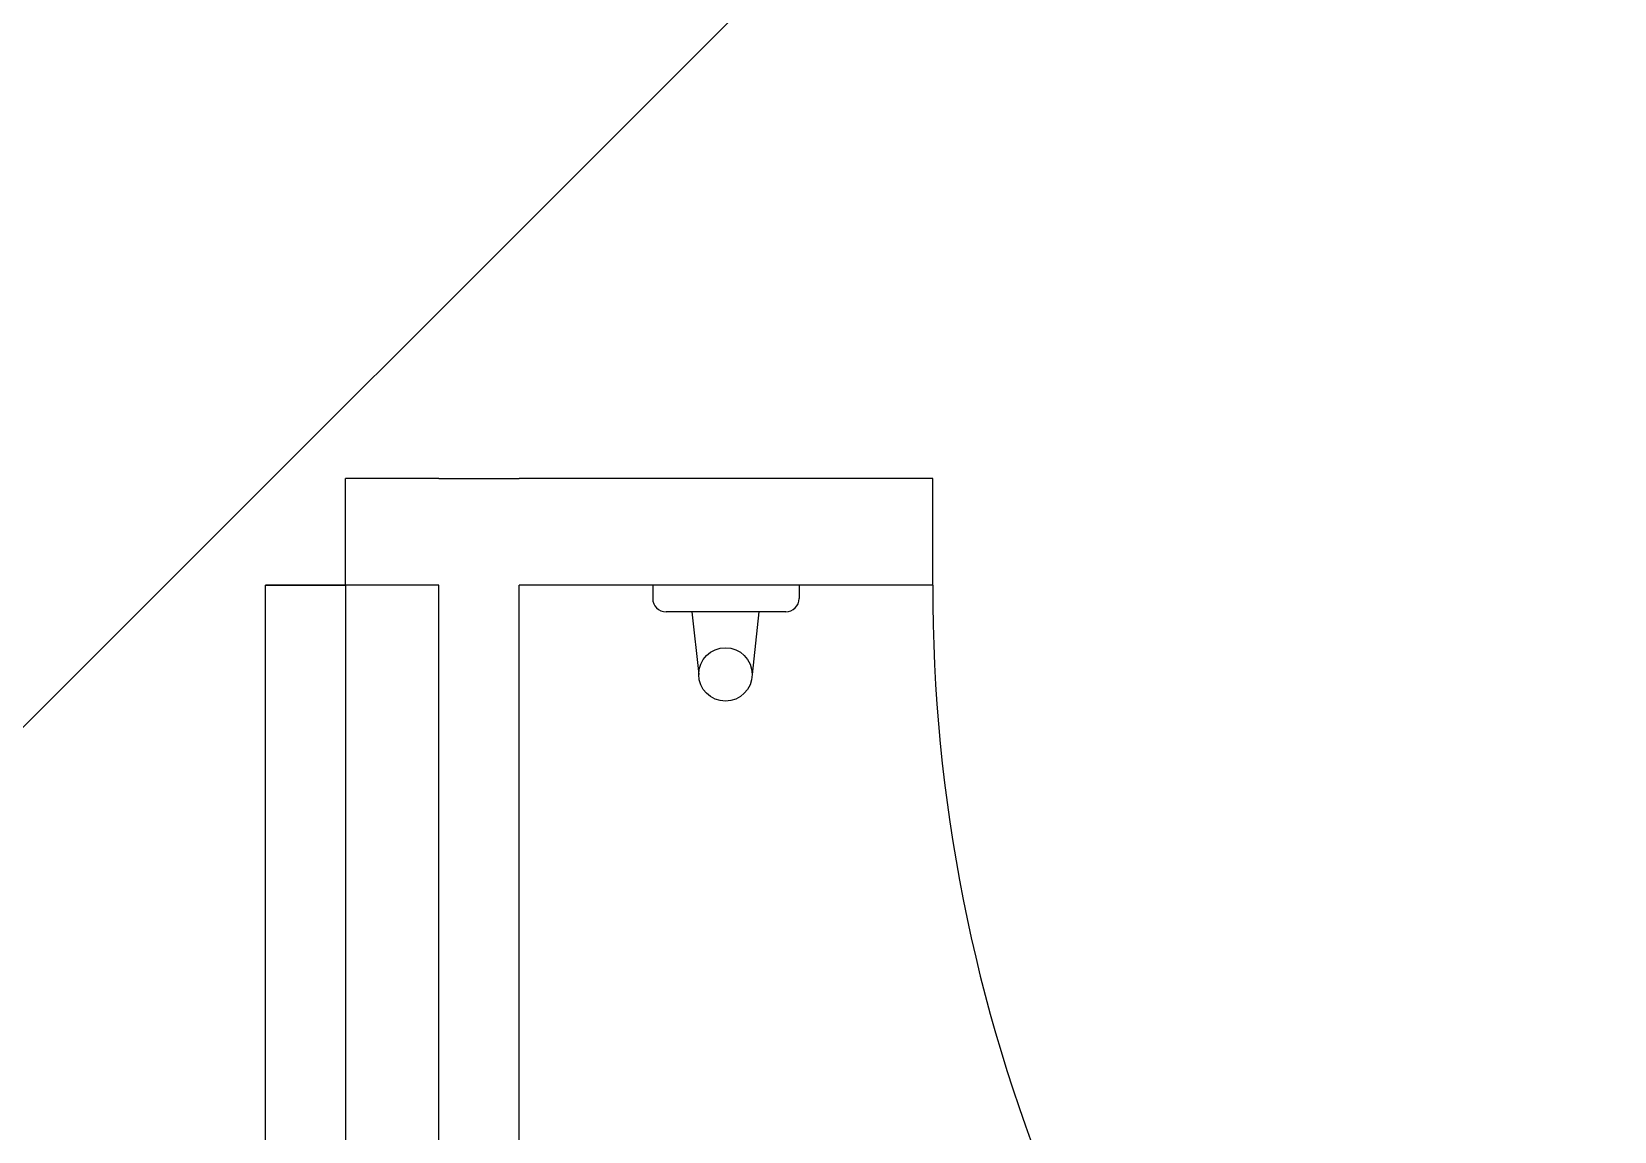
# Model space of a CAD drawing. Header units: millimetres. Extents: x 732 to 1037, y 127 to 299.
# Drawn here: x 735.025 to 735.618, y 284.983 to 285.395 of the extents above; entities that cross this region are included whole.
import ezdxf

# ---------------------------------------------------------------- set-up
doc = ezdxf.new("R2010")
doc.units = ezdxf.units.MM
doc.layers.add('I-ARQ', color=8, linetype='Continuous')

# ---------------------------------------------------------------- blocks, each defined once
blk = doc.blocks.new('A$C4CA24491')
at = {"layer": 'I-ARQ', "color": 2}
blk.add_line((0, 9.41784), (9.62768, 19.04552), dxfattribs=at)

msp = doc.modelspace()

# ---------------------------------------------------------------- linework, layer by layer
at = {"layer": 'I-ARQ'}
for p, q in [((735.17758, 285.22753), (735.14258, 285.22753)), ((735.14258, 285.18753), (735.14258, 285.22753)), ((735.17758, 285.22753), (735.20758, 285.22753)), ((735.36259, 285.22753), (735.20758, 285.22753)), ((735.36259, 285.18753), (735.36259, 285.22753)), ((735.17758, 285.18753), (735.11258, 285.18753)), ((735.11258, 284.58753), (735.11258, 285.18753)), ((735.11258, 285.18753), (735.14258, 285.18753)), ((735.14258, 285.18753), (735.14258, 284.58753)), ((735.17758, 283.97753), (735.17758, 285.18753)), ((735.36259, 285.18753), (735.20758, 285.18753)), ((735.20758, 283.97753), (735.20758, 285.18753)), ((735.25767, 285.18753), (735.25767, 285.18253)), ((735.3125, 285.18753), (735.25767, 285.18753)), ((735.3125, 285.18753), (735.3125, 285.18253)), ((735.3075, 285.17753), (735.26267, 285.17753)), ((735.27238, 285.17753), (735.27491, 285.15407)), ((735.29744, 285.17753), (735.29491, 285.15407))]:
    msp.add_line(p, q, dxfattribs=at)
msp.add_circle((735.28491, 285.15407), 0.01, dxfattribs=at)
for centre, radius, start, end in [((735.14258, 285.18753), 0.6, 180, 270), ((735.96259, 285.18615), 0.6, 179.86817, 269.99989), ((735.26267, 285.18253), 0.005, 180, 270), ((735.3075, 285.18253), 0.005, 270, 0)]:
    msp.add_arc(centre, radius, start, end, dxfattribs=at)

# ---------------------------------------------------------------- block references
msp.add_blockref('A$C4CA24491', (733.63258, 274.32726))

doc.saveas('drawing.dxf')
